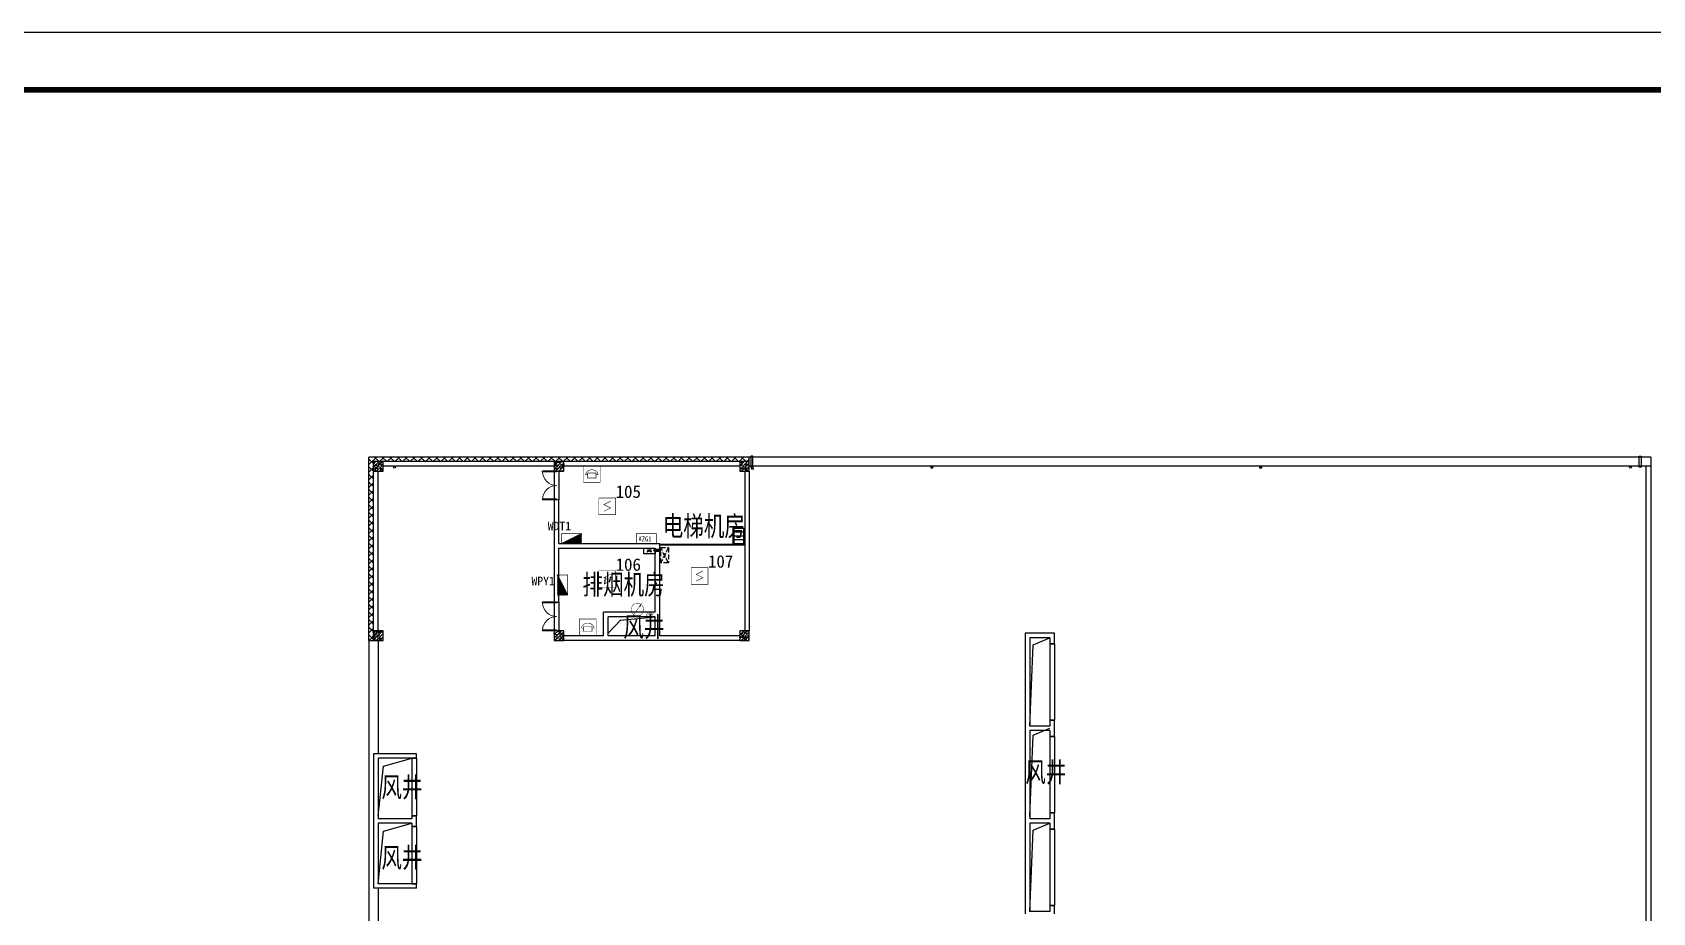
# Model space of a CAD drawing. Header units: millimetres. Extents: x -633009578 to 5705885, y -633235091 to 2571734.
# Drawn here: x 3268531 to 3353276, y 1762923 to 1808964 of the extents above; entities that cross this region are included whole.
import ezdxf
from ezdxf.enums import TextEntityAlignment as Align

# ---------------------------------------------------------------- set-up
doc = ezdxf.new("R2010")
doc.units = ezdxf.units.MM
doc.header["$LTSCALE"] = 1000
doc.header["$MEASUREMENT"] = 0
doc.linetypes.add('DASH', pattern=[0.35, 0.25, -0.1])
doc.layers.get('0').update_dxf_attribs({"color": 9})
for name, color, linetype in [('000000000000电气', 7, 'Continuous'), ('A-COLUM(柱)', 255, 'Continuous'), ('A-DOOR(门）', 4, 'Continuous'), ('A-EQPM(设备)', 15, 'Continuous'), ('A-HATH(填充)', 8, 'Continuous'), ('A-LM-QPM(设备)', 8, 'Continuous'), ('A-LM-RAIL(栏杆)', 167, 'Continuous'), ('A-OTHER(其它)', 192, 'Continuous'), ('A-ROOF(屋顶)', 11, 'Continuous'), ('A-ROOF-G(钢构)', 25, 'Continuous'), ('A-ST(雨水管)', 161, 'Continuous'), ('A-TEXT(房间)', 243, 'Continuous'), ('A-WALL(墙)', 255, 'Continuous'), ('A-WINDOW（窗）', 4, 'Continuous'), ('WALL', 9, 'Continuous'), ('电-强电平面-标注', 3, 'Continuous'), ('设备-消防', 3, 'Continuous'), ('设备-箱柜', 3, 'Continuous'), ('院图签、封面151013$0$PUB_TITLE', 153, 'Continuous'), ('院图签、封面151013$0$图签文字', 4, 'Continuous')]:
    doc.layers.add(name, color=color, linetype=linetype)
doc.styles.add('_TCH', font='simhei.ttf', dxfattribs={"width": 0.75, "bigfont": 'hztxt.shx'})
doc.styles.add('_TCH_DIM', font='simhei.ttf', dxfattribs={"width": 0.8, "bigfont": 'hztxt.shx'})
doc.styles.add('ELEC-DIM', font='simhei.ttf')
doc.styles.add('IDQSTYLE', font='simhei.ttf', dxfattribs={"width": 0.707, "bigfont": 'hztxt.shx'})
doc.styles.get("Standard").update_dxf_attribs({"font": 'simhei.ttf', "bigfont": 'hztxt.shx'})
doc.styles.add('宋体', font='simhei.ttf')
doc.styles.add('院图签、封面151013$0$-宋体', font='simhei.ttf', dxfattribs={"width": 0.8})
pattern_1 = [(45, (1334077.49, 677101.1), (-200.000203, 200.000203), []), (135, (1334077.49, 677101.1), (-200.000203, -200.000203), [])]

# ---------------------------------------------------------------- blocks, each defined once
blk = doc.blocks.new('HC001224')
at = {"color": 0, "linetype": 'Continuous', "const_width": 0.2}
blk.add_lwpolyline([(-3.125, 3.125), (3.125, 3.125), (3.125, -3.125), (-3.125, -3.125)], close=True, dxfattribs=at)
blk.add_lwpolyline([(1.25, 1.875), (-1.25, 0.625), (1.25, -0.625), (-1.25, -1.875)], dxfattribs=at)
at = {"color": 0, "style": 'IDQSTYLE', "width": 0.7}
blk.add_attdef('PSFHATT', (5.125, -3.125), '', height=2.5, dxfattribs=at)
blk = doc.blocks.new('HC001303')
at = {"color": 0, "linetype": 'Continuous'}
blk.add_line((1.15, 1.54), (1.74, 2.6), dxfattribs=at)
at = {"color": 0, "linetype": 'Continuous', "const_width": 0.2}
blk.add_lwpolyline([(0, -3.12, 0.198912), (2.21, -2.21, 0.198912), (3.12, 0, 0.198912), (2.21, 2.21, 0.198912), (0, 3.12, 0.198912), (-2.21, 2.21, 0.198912), (-3.12, 0, 0.198912), (-2.21, -2.21, 0.198912)], format="xyb", close=True, dxfattribs=at)
blk.add_lwpolyline([(-2.5, -3.28), (2.48, 3.3)], dxfattribs=at)
at = {"color": 0, "style": 'IDQSTYLE', "width": 0.7}
for tag, p in [('280', (4.11, -2.85)), ('PSFHATT', (5.13, -3.28))]:
    blk.add_attdef(tag, p, '', height=2, dxfattribs=at)
blk = doc.blocks.new('*X123')
at = {"color": 0, "linetype": 'Continuous'}
for p, q in [((235.15, 320), (238.03, 322.88)), ((235.57, 320), (238.88, 323.3)), ((235.99, 320), (239.72, 323.73)), ((236.42, 320), (240.57, 324.15)), ((236.84, 320), (241.42, 324.58)), ((237.27, 320), (242.27, 325)), ((237.69, 320), (242.27, 324.57)), ((238.12, 320), (242.27, 324.15)), ((238.54, 320), (242.27, 323.72)), ((238.96, 320), (242.27, 323.3)), ((239.39, 320), (242.27, 322.88)), ((232.6, 320), (232.94, 320.33)), ((233.02, 320), (233.78, 320.76)), ((233.45, 320), (234.63, 321.18)), ((233.87, 320), (235.48, 321.61)), ((234.3, 320), (236.33, 322.03)), ((234.72, 320), (237.18, 322.46)), ((239.81, 320), (242.27, 322.45)), ((240.24, 320), (242.27, 322.03)), ((240.66, 320), (242.27, 321.6)), ((241.09, 320), (242.27, 321.18)), ((241.51, 320), (242.27, 320.75)), ((241.93, 320), (242.27, 320.33))]:
    blk.add_line(p, q, dxfattribs=at)
blk = doc.blocks.new('HC000431')
at = {"color": 0, "linetype": 'Continuous'}
blk.add_line((5, 2.5), (-5, -2.5), dxfattribs=at)
at = {"color": 0, "linetype": 'Continuous', "const_width": 0.3}
for points in [[(5, 2.5), (-5, 2.5), (-5, -2.5)], [(-5, -2.5), (5, -2.5), (5, 2.5)]]:
    blk.add_lwpolyline(points, dxfattribs=at)
at = {"color": 0, "linetype": 'Continuous'}
blk.add_blockref('*X123', (-237.27, -322.5), dxfattribs=at)
at = {"color": 0, "style": 'IDQSTYLE', "width": 0.7}
blk.add_attdef('PSFHATT', (7, -2.5), '', height=2.5, dxfattribs=at)
blk = doc.blocks.new('HC001527')
at = {"color": 0, "linetype": 'Continuous', "const_width": 0.3}
blk.add_lwpolyline([(5, 2.5), (-5, 2.5), (-5, -2.5), (5, -2.5)], close=True, dxfattribs=at)
at = {"color": 0, "style": 'IDQSTYLE', "width": 0.7}
for tag, p in [('AE', (-1.5, -1.25)), ('PSFHATT', (7, -2.5))]:
    blk.add_attdef(tag, p, '', height=2.5, dxfattribs=at)
blk = doc.blocks.new('HC001230')
at = {"color": 0, "linetype": 'Continuous', "const_width": 0.2}
blk.add_lwpolyline([(-3.12, 3.12), (3.12, 3.12), (3.12, -3.12), (-3.12, -3.12)], close=True, dxfattribs=at)
for points in [[(-2.4, -0.3, -0.135972), (-1.75, 0.85, -0.198912)], [(-1.75, 0.85, -0.198912), (0, 1.57, -0.198912), (1.75, 0.85, -0.135972), (2.4, -0.3, -0.198912)]]:
    blk.add_lwpolyline(points, format="xyb", dxfattribs=at)
for points in [[(-1.56, 0.32), (1.56, 0.32), (1.56, -1.55), (-1.56, -1.55), (-1.56, 0.32)], [(-2.4, -0.3), (-1.56, -0.3)], [(1.56, -0.3), (2.4, -0.3)]]:
    blk.add_lwpolyline(points, dxfattribs=at)
at = {"color": 0, "style": 'IDQSTYLE', "width": 0.7}
blk.add_attdef('PSFHATT', (5.12, -3.12), '', height=2.5, dxfattribs=at)
blk = doc.blocks.new('建筑图框_A1')
at = {"layer": '院图签、封面151013$0$PUB_TITLE'}
blk.add_lwpolyline([(0, 0), (84100, 0), (84100, 59400), (0, 59400)], close=True, dxfattribs=at)
at = {"layer": '院图签、封面151013$0$PUB_TITLE', "const_width": 100}
blk.add_lwpolyline([(2500, 1000), (83100, 1000), (83100, 58400), (2500, 58400)], close=True, dxfattribs=at)
at = {"layer": '院图签、封面151013$0$图签文字', "color": 6, "style": '院图签、封面151013$0$-宋体'}
for tag, height, width, p in [('工程主持人', 400, 0.8, (79991, 29506)), ('审定', 400, 0.8, (79991, 28706)), ('审核', 400, 0.8, (79991, 27906)), ('专业负责人', 400, 0.8, (79991, 27106)), ('校对', 400, 0.8, (79991, 26306)), ('设计', 400, 0.8, (79991, 25506)), ('方案设计人', 400, 0.8, (79991, 24707)), ('工程编号', 300, 0.7, (81000, 8700)), ('版次', 300, 0.7, (78738, 3006)), ('日期', 300, 0.7, (82038, 3000)), ('比例', 300, 0.7, (78738, 2200)), ('图号_X施', 300, 0.7, (81538, 2200)), ('图号', 200, 0.7, (82538, 2400)), ('图号_总数', 200, 0.7, (82538, 2000))]:
    blk.add_attdef(tag, text='', height=height, dxfattribs=dict(at, width=width)).set_placement(p, align=Align.MIDDLE_CENTER)
at = {"layer": '院图签、封面151013$0$图签文字', "color": 6, "style": '院图签、封面151013$0$-宋体', "width": 0.7}
for tag, p in [('建设单位_001', (80936, 7446)), ('工程名称_001', (80934, 6045)), ('图名_001', (79743, 4060))]:
    blk.add_attdef(tag, p, '', height=300, dxfattribs=at)
blk = doc.blocks.new('31231')
at = {"layer": 'A-EQPM(设备)', "linetype": 'DASH', "ltscale": 500}
blk.add_lwpolyline([(46924, 1033154), (47004, 1033154), (47004, 1032854), (46924, 1032854)], close=True, dxfattribs=at)
blk.add_lwpolyline([(46964, 1033204), (46964, 1032804)], dxfattribs=at)
blk = doc.blocks.new('VdFDAFDFfasdgfswgre')
at = {"layer": 'A-LM-QPM(设备)'}
for p, q in [((-19, -406), (32, -220)), ((5, -413), (-19, -406)), ((27, -333), (5, -413)), ((49, -324), (27, -333)), ((27, -333), (49, -324)), ((67, -430), (27, -333)), ((32, -220), (56, -226)), ((56, -226), (37, -296)), ((37, -296), (49, -324)), ((49, -324), (126, -246)), ((153, -253), (59, -349)), ((59, -349), (98, -438)), ((98, -438), (67, -430)), ((126, -246), (153, -253))]:
    blk.add_line(p, q, dxfattribs=at)
blk.add_lwpolyline([(0, 0), (289, -80), (130, -658), (-159, -578)], close=True, dxfattribs=at)
blk = doc.blocks.new('1fdasdas')
at = {"layer": 'A-EQPM(设备)', "linetype": 'DASH'}
for p, q in [((800, 0), (0, 400)), ((0, 0), (800, 400))]:
    blk.add_line(p, q, dxfattribs=at)
blk.add_lwpolyline([(0, 400), (800, 400), (800, 0), (0, 0)], close=True, dxfattribs=at)
at = {"layer": 'A-EQPM(设备)', "style": '_TCH_DIM', "width": 0.705882}
blk.add_text('A.C', height=204, dxfattribs=at).set_placement((240, 108))
blk = doc.blocks.new('$DorLib2D$00000002')
for p, q in [((-0.5, 0), (-0.5, 0.4875)), ((-0.475, 0.4875), (-0.5, 0.4875)), ((-0.475, 0), (-0.475, 0.4875)), ((0.475, 0), (0.475, 0.4875)), ((0.475, 0.4875), (0.5, 0.4875)), ((0.5, 0), (0.5, 0.4875)), ((-0.5, 0), (-0.475, 0)), ((0.5, 0), (0.475, 0))]:
    blk.add_line(p, q)
at = {"lineweight": 13}
for centre, start, end in [((-0.4875, 0), 0, 88.53072), ((0.4875, 0), 91.46928, 180)]:
    blk.add_arc(centre, 0.4875, start, end, dxfattribs=at)
blk = doc.blocks.new('_FZH')
h = blk.add_hatch()
h.set_pattern_fill('钢筋混凝土', color=256, scale=0.1, style=0)
h.set_pattern_definition([(45, (0, 0), (-0.17678, 0.17678), []), (50, (0, 0), (0.71726, -0.06275), [0.075, -0.825]), (355, (0, 0), (-0.13875, 0.7522), [0.06, -0.66]), (100.45, (0.0598, -0.0052), (0.5785, 0.68944), [0.06374, -0.70114]), (46.18, (0, 0.2), (1.0672, -0.1655), [0.1125, -1.2375]), (96.64, (0.0889, 0.1862), (0.9347, 0.9741), [0.0956, -1.0517]), (351.18, (0, 0.2), (0.9347, 0.9741), [0.09, -0.99]), (21, (0.1, 0.15), (0.5969, -0.4026), [0.075, -0.825]), (326, (0.1, 0.15), (0.2433, 0.72515), [0.06, -0.66]), (71.45, (0.14974, 0.11645), (0.8402, 0.32253), [0.06374, -0.70114]), (37.5, (0, 0), (0.01216, 0.33289), [0, -0.652, 0, -0.67, 0, -0.6625]), (7.5, (0, 0), (0.26307, 0.39441), [0, -0.382, 0, -0.637, 0, -0.2525]), (-32.5, (-0.223, 0), (0.53382, -0.022555), [0, -0.25, 0, -0.78, 0, -1.035]), (-42.5, (-0.323, 0), (0.58319, 0.1001), [0, -0.325, 0, -0.518, 0, -0.735])])
h.paths.add_polyline_path([(-0.5, -0.5), (0.5, -0.5), (0.5, 0.5), (-0.5, 0.5)])
blk.add_lwpolyline([(-0.5, -0.5), (0.5, -0.5), (0.5, 0.5), (-0.5, 0.5)], close=True)

msp = doc.modelspace()

# ---------------------------------------------------------------- hatches: boundary and pattern name
at = {"layer": 'A-HATH(填充)'}
h = msp.add_hatch(dxfattribs=at)
h.set_pattern_fill('多孔材料', color=256, scale=100, style=0)
h.set_pattern_definition(pattern_1)
h.paths.add_polyline_path([(3286376, 1777163.5), (3286376, 1786513.5), (3286136, 1786753.5), (3286136, 1777163.5)])
h = msp.add_hatch(dxfattribs=at)
h.set_pattern_fill('多孔材料', color=256, scale=100, style=0)
h.set_pattern_definition(pattern_1)
h.paths.add_polyline_path([(3306026, 1786753.5), (3286136, 1786753.5), (3286376, 1786513.5), (3306026, 1786513.5)])

# ---------------------------------------------------------------- linework, layer by layer
at = {"layer": 'A-DOOR(门）'}
for p, q in [((3295826, 1786013.5), (3295826, 1784513.5)), ((3296066, 1786013.5), (3296066, 1784513.5)), ((3295826, 1779163.5), (3295826, 1777663.5)), ((3296066, 1779163.5), (3296066, 1777663.5))]:
    msp.add_line(p, q, dxfattribs=at)
at = {"layer": 'A-LM-QPM(设备)'}
for points in [[(3306216, 1786803.5), (3306116, 1786803.5), (3306116, 1786223.5), (3306216, 1786223.5)], [(3352576, 1786803.5), (3352676, 1786803.5), (3352676, 1786223.5), (3352576, 1786223.5)]]:
    msp.add_lwpolyline(points, close=True, dxfattribs=at)
at = {"layer": 'A-LM-RAIL(栏杆)'}
for points in [[(3301346, 1782198.5), (3305786, 1782198.5)], [(3301346, 1782168.5), (3305786, 1782168.5)]]:
    msp.add_lwpolyline(points, dxfattribs=at)
at = {"layer": 'A-OTHER(其它)'}
for points in [[(3298646, 1777533.5), (3299291.5, 1778211.2), (3301106, 1778393.5)], [(3320701, 1772683.5), (3320878, 1776928.4), (3321751, 1777293.5)], [(3320701, 1767953.5), (3320878, 1772198.4), (3321751, 1772563.5)], [(3286616, 1767963.5), (3286901.9, 1770583.7), (3288376, 1770993.5)], [(3286616, 1764433.5), (3286901.9, 1767183.7), (3288376, 1767593.5)], [(3320701, 1762983.5), (3320878, 1767228.4), (3321751, 1767593.5)]]:
    msp.add_lwpolyline(points, dxfattribs=at)
at = {"layer": 'A-ROOF(屋顶)'}
for points in [[(3353176, 1786753.5), (3306026, 1786753.5)], [(3353176, 1786753.5), (3353176, 1718813.5)], [(3286616, 1719053.5), (3352936, 1719053.5), (3352936, 1786273.5)], [(3353176, 1786273.5), (3306026, 1786273.5)], [(3286136, 1777163.5), (3286136, 1738613.5)], [(3286616, 1777163.5), (3286616, 1771233.5)], [(3286616, 1764193.5), (3286616, 1738613.5)]]:
    msp.add_lwpolyline(points, dxfattribs=at)
at = {"layer": 'A-ROOF-G(钢构)'}
for points in [[(3305186, 1782233.5), (3305186, 1783033.5)], [(3305186, 1783033.5), (3305786, 1783033.5)], [(3305186, 1782233.5), (3305786, 1782233.5)], [(3305236, 1782233.5), (3305236, 1783033.5)], [(3305236, 1782833.5), (3305736, 1782833.5)], [(3305236, 1782633.5), (3305736, 1782633.5)], [(3305236, 1782433.5), (3305736, 1782433.5)], [(3305736, 1782233.5), (3305736, 1783033.5)], [(3305786, 1782233.5), (3305786, 1783033.5)]]:
    msp.add_lwpolyline(points, dxfattribs=at)
at = {"layer": 'A-ST(雨水管)'}
for points in [[(3287466, 1786273.5, -1), (3287466, 1786173.5, -1)], [(3306197.5, 1786201, -1), (3306197.5, 1786101, -1)], [(3315576, 1786273.5, -1), (3315576, 1786173.5, -1)], [(3315576, 1786273.5, 1), (3315576, 1786173.5, 1)], [(3332776, 1786273.5, 1), (3332776, 1786173.5, 1)], [(3332776, 1786273.5, -1), (3332776, 1786173.5, -1)], [(3352126, 1786273.5, -1), (3352126, 1786173.5, -1)]]:
    msp.add_lwpolyline(points, format="xyb", close=True, dxfattribs=at)
at = {"layer": 'A-WALL(墙)'}
for p, q in [((3295826, 1786513.5), (3286876, 1786513.5)), ((3305526, 1786513.5), (3296326, 1786513.5)), ((3286376, 1777663.5), (3286376, 1786013.5)), ((3286616, 1777663.5), (3286616, 1786013.5)), ((3295826, 1786273.5), (3286876, 1786273.5)), ((3305526, 1786273.5), (3296326, 1786273.5)), ((3305786, 1786013.5), (3305786, 1777663.5)), ((3306026, 1786013.5), (3306026, 1777663.5)), ((3296066, 1784513.5), (3295826, 1784513.5)), ((3295826, 1784513.5), (3295826, 1782113.5)), ((3296066, 1782233.5), (3296066, 1784513.5)), ((3296066, 1782233.5), (3301346, 1782233.5)), ((3301346, 1778513.5), (3301346, 1782233.5)), ((3295826, 1782113.5), (3295826, 1779163.5)), ((3296066, 1779163.5), (3296066, 1781993.5)), ((3296066, 1781993.5), (3301106, 1781993.5)), ((3301106, 1778633.5), (3301106, 1781993.5)), ((3295826, 1779163.5), (3296066, 1779163.5)), ((3301106, 1778633.5), (3298406, 1778633.5)), ((3298406, 1777403.5), (3298406, 1778633.5)), ((3301106, 1778393.5), (3298646, 1778393.5)), ((3298646, 1777403.5), (3298646, 1778393.5)), ((3301106, 1777403.5), (3301106, 1778393.5)), ((3301346, 1777403.5), (3301346, 1778513.5)), ((3298406, 1777403.5), (3296326, 1777403.5)), ((3298526, 1777163.5), (3296326, 1777163.5)), ((3301226, 1777163.5), (3298526, 1777163.5)), ((3301106, 1777403.5), (3298646, 1777403.5)), ((3305526, 1777163.5), (3301226, 1777163.5)), ((3305526, 1777403.5), (3301346, 1777403.5)), ((3321991, 1777533.5), (3320461, 1777533.5)), ((3320461, 1777533.5), (3320461, 1772563.5)), ((3321751, 1777293.5), (3320701, 1777293.5)), ((3320701, 1777293.5), (3320701, 1772683.5)), ((3321751, 1777293.5), (3321751, 1776988.5)), ((3321991, 1776988.5), (3321991, 1777533.5)), ((3321751, 1776988.5), (3321991, 1776988.5)), ((3321991, 1772988.5), (3321751, 1772988.5)), ((3321751, 1772988.5), (3321751, 1772683.5)), ((3321991, 1772563.5), (3321991, 1772988.5)), ((3320461, 1772563.5), (3320461, 1767713.5)), ((3321751, 1772683.5), (3320701, 1772683.5)), ((3320701, 1772443.5), (3320701, 1767833.5)), ((3321751, 1772443.5), (3320701, 1772443.5)), ((3321751, 1772443.5), (3321751, 1772138.5)), ((3321751, 1772138.5), (3321991, 1772138.5)), ((3321991, 1772138.5), (3321991, 1772563.5)), ((3286376, 1771233.5), (3286376, 1767713.5)), ((3288616, 1771233.5), (3286376, 1771233.5)), ((3288616, 1770993.5), (3288616, 1771233.5)), ((3286616, 1770993.5), (3286616, 1767833.5)), ((3288376, 1770993.5), (3286616, 1770993.5)), ((3288376, 1770993.5), (3288616, 1770993.5)), ((3288376, 1767833.5), (3286616, 1767833.5)), ((3288616, 1767993.5), (3288376, 1767993.5)), ((3288376, 1767993.5), (3288376, 1767833.5)), ((3288616, 1767713.5), (3288616, 1767993.5)), ((3321751, 1767833.5), (3320701, 1767833.5)), ((3321991, 1768138.5), (3321751, 1768138.5)), ((3321751, 1768138.5), (3321751, 1767833.5)), ((3321991, 1767713.5), (3321991, 1768138.5)), ((3286376, 1767713.5), (3286376, 1764193.5)), ((3286616, 1767593.5), (3286616, 1764433.5)), ((3288376, 1767593.5), (3286616, 1767593.5)), ((3288376, 1767593.5), (3288376, 1767433.5)), ((3288376, 1767433.5), (3288616, 1767433.5)), ((3288616, 1767433.5), (3288616, 1767713.5)), ((3320461, 1767713.5), (3320461, 1762863.5)), ((3320701, 1767593.5), (3320701, 1762983.5)), ((3321751, 1767593.5), (3320701, 1767593.5)), ((3321751, 1767593.5), (3321751, 1767288.5)), ((3321751, 1767288.5), (3321991, 1767288.5)), ((3321991, 1767288.5), (3321991, 1767713.5)), ((3288376, 1764433.5), (3286616, 1764433.5)), ((3288616, 1764433.5), (3288376, 1764433.5)), ((3288616, 1764193.5), (3288616, 1764433.5)), ((3288616, 1764193.5), (3286376, 1764193.5)), ((3321751, 1762983.5), (3320701, 1762983.5)), ((3321991, 1763288.5), (3321751, 1763288.5)), ((3321751, 1763288.5), (3321751, 1762983.5)), ((3321991, 1762863.5), (3321991, 1763288.5))]:
    msp.add_line(p, q, dxfattribs=at)
at = {"layer": 'A-WINDOW（窗）', "linetype": 'DASH'}
for p, q in [((3321991, 1776988.5), (3321751, 1776988.5)), ((3321751, 1772988.5), (3321991, 1772988.5)), ((3321991, 1772138.5), (3321751, 1772138.5)), ((3288616, 1770993.5), (3288376, 1770993.5)), ((3288376, 1767993.5), (3288616, 1767993.5)), ((3321751, 1768138.5), (3321991, 1768138.5)), ((3288616, 1767433.5), (3288376, 1767433.5)), ((3321991, 1767288.5), (3321751, 1767288.5)), ((3288376, 1764433.5), (3288616, 1764433.5)), ((3321751, 1763288.5), (3321991, 1763288.5))]:
    msp.add_line(p, q, dxfattribs=at)
at = {"layer": 'A-WINDOW（窗）'}
for p, q in [((3321751, 1776988.5), (3321751, 1772988.5)), ((3321991, 1776988.5), (3321991, 1772988.5)), ((3321751, 1772138.5), (3321751, 1768138.5)), ((3321991, 1772138.5), (3321991, 1768138.5)), ((3288376, 1770993.5), (3288376, 1767993.5)), ((3288616, 1770993.5), (3288616, 1767993.5)), ((3288376, 1767433.5), (3288376, 1764433.5)), ((3288616, 1767433.5), (3288616, 1764433.5)), ((3321751, 1767288.5), (3321751, 1763288.5)), ((3321991, 1767288.5), (3321991, 1763288.5))]:
    msp.add_line(p, q, dxfattribs=at)
at = {"layer": 'WALL'}
for p, q in [((3286136, 1777163.5), (3286136, 1786753.5)), ((3306026, 1786753.5), (3286136, 1786753.5)), ((3286376, 1777163.5), (3286376, 1786513.5)), ((3306026, 1786513.5), (3286376, 1786513.5)), ((3306026, 1786513.5), (3306026, 1786753.5)), ((3286136, 1777163.5), (3286376, 1777163.5))]:
    msp.add_line(p, q, dxfattribs=at)

# ---------------------------------------------------------------- block references
at = {"layer": 'A-COLUM(柱)', "xscale": 500, "yscale": 500, "zscale": 500}
for p in [(3286626, 1786263.5), (3296076, 1786263.5), (3305776, 1786263.5), (3286626, 1777413.5), (3296076, 1777413.5), (3305776, 1777413.5)]:
    msp.add_blockref('_FZH', p, dxfattribs=at)
at = {"layer": 'A-DOOR(门）', "extrusion": (0, 0, -1), "xscale": -1500, "yscale": 1500, "zscale": 1500, "rotation": 270}
for p in [(-3295946, 1785263.5), (-3295946, 1778413.5)]:
    msp.add_blockref('$DorLib2D$00000002', p, dxfattribs=at)
at = {"layer": 'A-EQPM(设备)', "color": 6, "xscale": -1, "rotation": 89.99999999999997}
msp.add_blockref('31231', (4334211, 1828837.5), dxfattribs=at)
at = {"layer": 'A-EQPM(设备)', "color": 6, "rotation": 90}
msp.add_blockref('1fdasdas', (3301796.8, 1781213.1), dxfattribs=at)
at = {"layer": 'A-LM-QPM(设备)', "rotation": 285.3856598445327}
msp.add_blockref('VdFDAFDFfasdgfswgre', (3301106, 1781993.5), dxfattribs=at)
at = {"layer": '设备-消防', "xscale": 140, "yscale": 140, "zscale": 140}
for name, p in [('HC001230', (3297793.3, 1785868.9)), ('HC001224', (3298596.5, 1784177.4)), ('HC001224', (3298596.5, 1780363.4)), ('HC001224', (3303428, 1780528.5)), ('HC001230', (3297578.8, 1777846.4))]:
    msp.add_blockref(name, p, dxfattribs=at)
at = {"layer": '设备-消防'}
ref = msp.add_blockref('HC001303', (3300175.5, 1778774.3), dxfattribs=dict(at, xscale=105, yscale=105, zscale=105))
ref.add_attrib('280', '280', (3300607, 1778474.6), dxfattribs={"layer": '0', "color": 0, "height": 210, "width": 0.8})
at = {"layer": '设备-箱柜', "xscale": 3, "yscale": 3}
msp.add_blockref('建筑图框_A1', (3229655.4, 1630763.7, 0), dxfattribs=at)
at = {"layer": '设备-箱柜', "xscale": 105, "yscale": 105, "zscale": 105}
msp.add_blockref('HC000431', (3296727, 1782475), dxfattribs=at)
at = {"layer": '设备-箱柜'}
ref = msp.add_blockref('HC001527', (3300644.5, 1782479.5), dxfattribs=dict(at, xscale=105, yscale=105, zscale=105))
ref.add_attrib('AE', 'KZG1', (3300229.5, 1782334.5), dxfattribs={"layer": '0', "color": 0, "height": 262.5, "width": 0.8})
at = {"layer": '设备-箱柜', "xscale": 105, "yscale": 105, "zscale": 105, "rotation": 270}
msp.add_blockref('HC000431', (3296265, 1780057.5), dxfattribs=at)

# ---------------------------------------------------------------- texts
at = {"layer": '000000000000电气', "color": 1, "lineweight": 35, "style": '宋体'}
for s, p in [('105', (3299034, 1784614.9)), ('106', (3299034, 1780800.9)), ('107', (3303865.5, 1780966))]:
    msp.add_text(s, height=650, dxfattribs=at).set_placement(p)
at = {"layer": 'A-TEXT(房间)', "style": '_TCH', "width": 0.75}
for s, p in [('电梯机房', (3301501.5, 1782618.4)), ('排烟机房', (3297302.4, 1779562)), ('风井', (3299440.7, 1777344.3)), ('风井', (3320461, 1769749)), ('风井', (3286781, 1768962)), ('风井', (3286781, 1765275.6))]:
    msp.add_text(s, height=1050, dxfattribs=at).set_placement(p)
at = {"layer": '电-强电平面-标注', "style": 'ELEC-DIM'}
for s, p in [('WDT1', (3295483.5, 1782922.5)), ('WPY1', (3294632.5, 1780046))]:
    msp.add_text(s, height=450, dxfattribs=at).set_placement(p)

doc.saveas('drawing.dxf')
